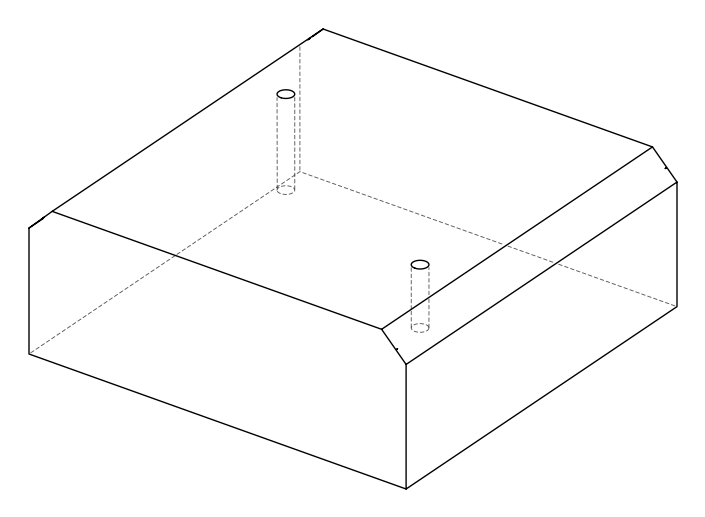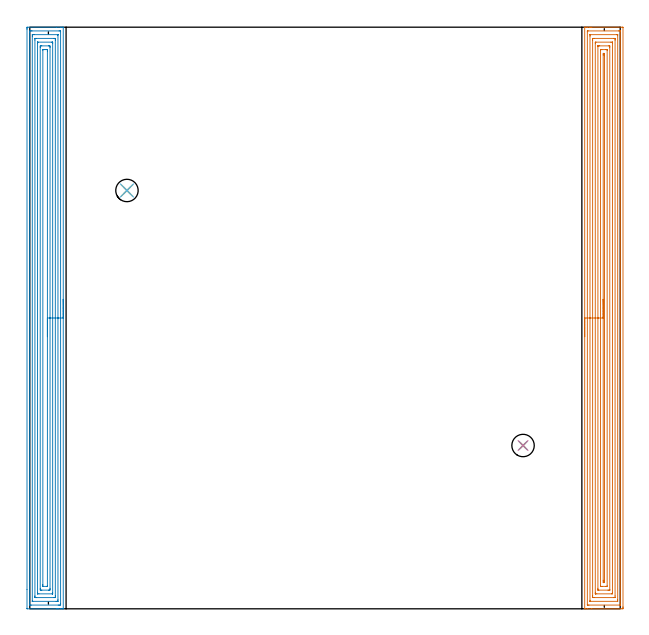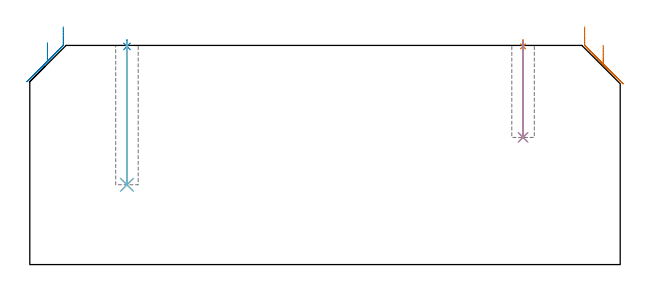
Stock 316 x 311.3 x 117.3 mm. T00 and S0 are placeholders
(PLAN: 8 operations, 5 tool changes, 39.1 min)
(1 SPOT_DRILL | STEP1POCKET | NXT0321_9005460120000 | 0.03 min | 2 mm3)
(2 SPOT_DRILL_1 | STEP1POCKET_1 | NXT0321_9005460120000 | 0.03 min | 1 mm3)
(3 DRILL_BLIND_HOLE_INTO_CENTER | STEP1POCKET | UGT0301_473 | 0.21 min | 2264 mm3)
(4 DRILL_TO_ENLARGE_BLIND_HOLE | STEP1POCKET | UGT0301_373 | 0.21 min | 3287 mm3)
(5 DRILL_BLIND_HOLE_INTO_CENTER_1 | STEP1POCKET_1 | UGT0301_473 | 0.31 min | 3472 mm3)
(6 DRILL_TO_ENLARGE_BLIND_HOLE_1 | STEP1POCKET_1 | UGT0301_373 | 0.31 min | 4945 mm3)
(7 AREA_MILL | FG_CHAMFER_SURFACE | UGT0205_001 | 20.17 min | 65412 mm3)
(8 AREA_MILL_1 | FG_CHAMFER_SURFACE_1 | UGT0205_001 | 17.8 min | 58572 mm3)
(TOOL NXT0321_9005460120000 | NC Spot Drill, 142deg, 12mm, Carbide, Uncoated | D12 PA142 FL30 Z2)
(TOOL UGT0301_473 | Carbide Drill 7.8 mm | D7.8 PA118 FL76 Z2)
(TOOL UGT0301_373 | Twist Drill Flat Bottom 12 mm | D12 PA180 FL101 Z2)
(TOOL UGT0205_001 | Chamfer Mill 20 x 3 x 45 deg. | D20 FL50 Z2)
(OP 1 SPOT_DRILL)
G17 G21 G94 G90
T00 M6
G54
G17 G0 G90 X264. Y87.4 S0 M3
G43 Z127.3 H0
G94 G81 G98 Z116.779 F250. R120.3
G80
M5
M2
(OP 2 SPOT_DRILL_1)
G17 G21 G94 G90
T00 M6
G54
G17 G0 G90 X52. Y223.9 S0 M3
G43 Z127.3 H0
G94 G81 G98 Z116.779 F250. R120.3
G80
M5
M2
(OP 3 DRILL_BLIND_HOLE_INTO_CENTER)
G17 G21 G94 G90
T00 M6
G54
G17 G0 G90 X264. Y87.4 S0 M3
G43 Z127.3 H0
G94 G81 G98 Z68.1 F250. R119.3
G80
M5
M2
(OP 4 DRILL_TO_ENLARGE_BLIND_HOLE)
G17 G21 G94 G90
T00 M6
G54
G17 G0 G90 X264. Y87.4 S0 M3
G43 Z127.3 H0
G94 G73 G98 Z68.1 F250. Q9.84 R119.3
G80
M5
M2
(OP 5 DRILL_BLIND_HOLE_INTO_CENTER_1)
G17 G21 G94 G90
T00 M6
G54
G17 G0 G90 X52. Y223.9 S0 M3
G43 Z127.3 H0
G94 G81 G98 Z42.7 F250. R119.3
G80
M5
M2
(OP 6 DRILL_TO_ENLARGE_BLIND_HOLE_1)
G17 G21 G94 G90
T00 M6
G54
G17 G0 G90 X52. Y223.9 S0 M3
G43 Z127.3 H0
G94 G73 G98 Z42.7 F250. Q10.657 R119.3
G80
M5
M2
(OP 7 AREA_MILL)
G17 G21 G94 G90
T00 M6
G54
G17 G0 G90 X297. Y145.65 S1061 M3
G43 Z127.3 H0
G94 G1 Y145.688 Z126.428 F250.
Y145.802 Z125.564
Y145.991 Z124.712
Y146.253 Z123.88
Y146.587 Z123.074
Y146.99 Z122.3
Y147.458 Z121.564
Y147.99 Z120.872
Y148.579 Z120.229
Y149.222 Z119.64
Y149.914 Z119.108
Y150.65 Z118.64
Y151.424 Z118.237
Y152.23 Z117.903
Y153.062 Z117.641
Y153.914 Z117.452
Y154.778 Z117.338
Y155.65 Z117.3
Y311.126
X297.003 Y311.291 Z117.288
X297.026 Y311.3 Z117.265
X297.396 Z116.903
X297.705 Z116.595
X298.394 Z115.901
X299.625 Z114.672
X300.166 Z114.129
X300.781 Z113.515
X316.991 Z97.306
X317.264 Y311.298 Z97.034
X317.492 Y311.29 Z96.806
X317.499 Y311.06 Z96.799
X317.5 Y1.001 Z96.8
X317.499 Y0.621 Z96.801
X317.495 Y0.113 Z96.803
X317.492 Y0.009 Z96.806
X316.991 Y0. Z97.306
X300.781 Z113.515
X298.394 Z115.901
X297.396 Z116.904
X297.025 Y0.008 Z117.267
X297.003 Y0.01 Z117.288
X297. Y0.174 Z117.3
Y155.65
X298.414 Z115.886
Y308.872
X298.415 Y309.111 Z115.885
X298.418 Y309.22 Z115.882
X298.421 Y309.272 Z115.879
X298.423 Y309.29 Z115.877
X298.472 Y309.292 Z115.828
X298.877 Y309.299 Z115.423
X315.22 Y309.3 Z99.08
X315.702 Y309.299 Z98.598
X315.954 Y309.294 Z98.346
X316.069 Y309.29 Z98.231
X316.079 Y309.285 Z98.221
X316.081 Y309.266 Z98.219
X316.084 Y309.216 Z98.216
X316.085 Y309.115 Z98.215
X316.086 Y308.912 Z98.214
Y2.428
X316.085 Y2.189 Z98.215
X316.083 Y2.08 Z98.217
X316.079 Y2.028 Z98.221
X316.077 Y2.01 Z98.223
X316.028 Y2.008 Z98.272
X315.623 Y2.001 Z98.677
X299.28 Y2. Z115.02
X298.798 Y2.001 Z115.502
X298.546 Y2.006 Z115.754
X298.431 Y2.01 Z115.869
X298.421 Y2.015 Z115.879
X298.419 Y2.034 Z115.881
X298.416 Y2.084 Z115.884
X298.415 Y2.185 Z115.885
X298.414 Y2.388 Z115.886
Y155.65
X299.828 Z114.472
X299.829 Y306.551 Z114.471
X299.831 Y307.105 Z114.469
X299.834 Y307.274 Z114.466
X299.835 Y307.287 Z114.465
X299.857 Y307.292 Z114.443
X299.908 Y307.297 Z114.392
X299.973 Y307.299 Z114.327
X314.142 Y307.3 Z100.158
X314.334 Y307.298 Z99.966
X314.527 Y307.294 Z99.773
X314.654 Y307.29 Z99.646
X314.665 Y307.278 Z99.635
X314.668 Y307.259 Z99.632
X314.67 Y307.218 Z99.63
X314.671 Y307.105 Z99.629
X314.672 Y306.765 Z99.628
X314.671 Y4.749 Z99.629
X314.669 Y4.195 Z99.631
X314.666 Y4.026 Z99.634
X314.665 Y4.013 Z99.635
X314.643 Y4.008 Z99.657
X314.592 Y4.003 Z99.708
X314.527 Y4.001 Z99.773
X300.166 Z114.134
X299.973 Y4.004 Z114.327
X299.845 Y4.01 Z114.455
X299.834 Y4.013 Z114.466
X299.832 Y4.018 Z114.468
X299.83 Y4.04 Z114.47
X299.828 Y4.535 Z114.472
Y155.65
X301.243 Z113.057
Y304.424
X301.244 Y305.123 Z113.056
X301.247 Y305.224 Z113.053
X301.249 Y305.278 Z113.051
X301.287 Y305.29 Z113.013
X301.503 Y305.294 Z112.797
X301.937 Y305.3 Z112.363
X312.581 Z101.719
X313.002 Y305.295 Z101.298
X313.211 Y305.29 Z101.089
X313.251 Y305.284 Z101.049
X313.254 Y305.248 Z101.046
X313.255 Y305.188 Z101.045
X313.257 Y304.618 Z101.043
Y304.424
Y6.875
X313.256 Y6.177 Z101.044
X313.253 Y6.076 Z101.047
X313.251 Y6.022 Z101.049
X313.213 Y6.01 Z101.087
X312.997 Y6.006 Z101.303
X312.563 Y6. Z101.737
X301.919 Z112.381
X301.498 Y6.005 Z112.802
X301.289 Y6.01 Z113.011
X301.249 Y6.016 Z113.051
X301.246 Y6.052 Z113.054
X301.245 Y6.112 Z113.055
X301.243 Y6.682 Z113.057
Y6.875
Y155.65
X302.657 Z111.643
Y302.804
X302.659 Y302.971 Z111.641
X302.665 Y303.29 Z111.635
X302.822 Y303.295 Z111.478
X303.052 Y303.299 Z111.248
X311.021 Y303.3 Z103.279
X311.678 Y303.298 Z102.622
X311.771 Y303.296 Z102.529
X311.827 Y303.29 Z102.473
X311.836 Y303.285 Z102.464
X311.839 Y303.233 Z102.461
X311.842 Y303.138 Z102.458
X311.843 Y302.804 Z102.457
Y302.637
Y8.496
X311.841 Y8.329 Z102.459
X311.835 Y8.01 Z102.465
X311.678 Y8.005 Z102.622
X311.448 Y8.001 Z102.852
X303.479 Y8. Z110.821
X302.822 Y8.002 Z111.478
X302.729 Y8.004 Z111.571
X302.673 Y8.01 Z111.627
X302.664 Y8.015 Z111.636
X302.661 Y8.067 Z111.639
X302.658 Y8.162 Z111.642
X302.657 Y8.829 Z111.643
Y155.65
X304.071 Z110.229
Y301.114
X304.073 Y301.245 Z110.227
X304.075 Y301.277 Z110.225
X304.077 Y301.287 Z110.223
X304.086 Y301.29 Z110.214
X304.15 Y301.297 Z110.15
X304.593 Y301.299 Z109.707
X305.033 Y301.3 Z109.267
X309.907 Y301.299 Z104.393
X310.351 Y301.296 Z103.949
X310.416 Y301.29 Z103.884
X310.422 Y301.224 Z103.878
X310.426 Y300.85 Z103.874
X310.428 Y300.324 Z103.872
X310.429 Y10.186 Z103.871
X310.427 Y10.054 Z103.873
X310.425 Y10.023 Z103.875
X310.423 Y10.013 Z103.877
X310.414 Y10.01 Z103.886
X310.35 Y10.003 Z103.95
X309.907 Y10.001 Z104.393
X309.467 Y10. Z104.833
X304.593 Y10.001 Z109.707
X304.149 Y10.004 Z110.151
X304.084 Y10.01 Z110.216
X304.078 Y10.076 Z110.222
X304.074 Y10.45 Z110.226
X304.072 Y10.976 Z110.228
X304.071 Y155.65 Z110.229
X305.485 Z108.815
Y299.063
X305.492 Y299.275 Z108.808
X305.895 Y299.291 Z108.405
X306.132 Y299.298 Z108.168
X308.136 Y299.3 Z106.164
X308.787 Y299.299 Z105.513
X308.918 Y299.295 Z105.382
X308.942 Y299.291 Z105.358
X309.008 Y299.273 Z105.292
X309.014 Y299.07 Z105.286
X309.015 Y299.063 Z105.285
Y12.237
X309.008 Y12.025 Z105.292
X308.605 Y12.009 Z105.695
X308.368 Y12.002 Z105.932
X306.364 Y12. Z107.936
X305.713 Y12.001 Z108.587
X305.582 Y12.005 Z108.718
X305.558 Y12.009 Z108.742
X305.492 Y12.027 Z108.808
X305.485 Y12.23 Z108.815
Y12.237
Y155.65
X306.9 Z107.4
Y296.383
X306.901 Y296.735 Z107.399
X306.907 Y297.276 Z107.393
X307.228 Y297.299 Z107.072
X307.25 Y297.298 Z107.05
X307.593 Y297.276 Z106.707
X307.598 Y296.925 Z106.702
X307.6 Y296.383 Z106.7
Y296.029
Y14.917
X307.599 Y14.565 Z106.701
X307.593 Y14.024 Z106.707
X307.272 Y14.001 Z107.028
X307.25 Y14.002 Z107.05
X306.907 Y14.024 Z107.393
X306.902 Y14.375 Z107.398
X306.9 Y14.917 Z107.4
Y15.271
Y155.65
Y156.522 Z107.439
Y157.386 Z107.552
Y158.238 Z107.741
Y159.07 Z108.004
Y159.876 Z108.337
Y160.65 Z108.74
Y161.386 Z109.209
Y162.078 Z109.74
Y162.721 Z110.329
Y163.31 Z110.973
Y163.842 Z111.665
Y164.31 Z112.4
Y164.713 Z113.174
Y165.047 Z113.98
Y165.309 Z114.812
Y165.498 Z115.664
Y165.612 Z116.529
Y165.65 Z117.4
G0 Z127.3
M5
M2
(OP 8 AREA_MILL_1)
G17 G21 G94 G90
T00 M6
G54
G17 G0 G90 X17.9 Y165.65 S1061 M3
G43 Z127.3 H0
G94 G1 Y165.612 Z126.428 F250.
Y165.498 Z125.563
Y165.309 Z124.712
Y165.047 Z123.88
Y164.713 Z123.074
Y164.31 Z122.3
Y163.841 Z121.564
Y163.31 Z120.872
Y162.721 Z120.229
Y162.078 Z119.639
Y161.386 Z119.108
Y160.65 Z118.64
Y159.876 Z118.237
Y159.07 Z117.903
Y158.238 Z117.641
Y157.386 Z117.452
Y156.522 Z117.338
Y155.65 Z117.3
Y0.174
X17.898 Y0.007 Z117.289
X17.897 Y0.005 Z117.288
X17.551 Y0. Z116.951
X17.257 Z116.657
X16.571 Z115.966
X15.347 Z114.744
X14.809 Z114.203
X14.197 Z113.592
X-1.323 Y0.001 Z98.075
X-1.492 Y0.01 Z97.906
X-1.499 Y0.18 Z97.899
X-1.5 Y10.296 Z97.9
Y310.24
X-1.499 Y310.679 Z97.901
X-1.495 Y311.128 Z97.903
X-1.492 Y311.29 Z97.906
X-1.052 Y311.3 Z98.345
X14.197 Z113.592
X16.571 Z115.966
X17.257 Z116.657
X17.552 Z116.951
X17.897 Y311.295 Z117.288
X17.898 Y311.293 Z117.289
X17.9 Y311.126 Z117.3
Y155.65
X16.486 Z115.886
X16.485 Y2.495 Z115.885
X16.484 Y2.408 Z115.884
X16.479 Y2.014 Z115.879
X16.088 Y2.004 Z115.488
X15.69 Y2.001 Z115.09
X15.211 Y2. Z114.611
X0.71 Y2.001 Z100.11
X0.227 Y2.004 Z99.627
X0.013 Y2.01 Z99.413
X-0.079 Y2.039 Z99.321
X-0.084 Y2.32 Z99.316
X-0.085 Y2.408 Z99.315
Y308.805
X-0.084 Y308.892 Z99.316
X-0.079 Y309.286 Z99.321
X0.312 Y309.296 Z99.712
X0.71 Y309.299 Z100.11
X1.189 Y309.3 Z100.589
X15.69 Y309.299 Z115.09
X16.173 Y309.296 Z115.573
X16.387 Y309.29 Z115.787
X16.479 Y309.261 Z115.879
X16.484 Y308.98 Z115.884
X16.485 Y308.892 Z115.885
X16.486 Y155.65 Z115.886
X15.071 Z114.471
Y4.823
X15.067 Y4.195 Z114.467
X15.064 Y4.063 Z114.464
X15.059 Y4.009 Z114.459
X14.997 Y4.004 Z114.397
X14.809 Y4.002 Z114.209
X14.12 Y4. Z113.52
X1.591 Y4.001 Z100.991
X1.399 Y4.003 Z100.799
X1.345 Y4.006 Z100.745
X1.334 Y4.01 Z100.734
X1.332 Y4.014 Z100.732
X1.33 Y4.035 Z100.73
X1.329 Y4.106 Z100.729
Y4.195
Y306.477
X1.333 Y307.105 Z100.733
X1.336 Y307.237 Z100.736
X1.341 Y307.291 Z100.741
X1.403 Y307.296 Z100.803
X1.591 Y307.298 Z100.991
X2.28 Y307.3 Z101.68
X14.809 Y307.299 Z114.209
X15.001 Y307.297 Z114.401
X15.055 Y307.294 Z114.455
X15.066 Y307.29 Z114.466
X15.068 Y307.286 Z114.468
X15.07 Y307.265 Z114.47
X15.071 Y307.194 Z114.471
Y307.105
Y155.65
X13.657 Z113.057
Y6.875
X13.655 Y6.258 Z113.055
X13.652 Y6.05 Z113.052
X13.651 Y6.02 Z113.051
X13.638 Y6.01 Z113.038
X13.586 Y6.006 Z112.986
X13.478 Y6.003 Z112.878
X13.046 Y6. Z112.446
X3.354 Z102.754
X2.92 Y6.002 Z102.32
X2.816 Y6.004 Z102.216
X2.765 Y6.01 Z102.165
X2.749 Y6.013 Z102.149
X2.748 Y6.029 Z102.148
X2.745 Y6.134 Z102.145
X2.743 Y6.601 Z102.143
Y6.875
Y304.425
X2.745 Y305.042 Z102.145
X2.748 Y305.25 Z102.148
X2.749 Y305.28 Z102.149
X2.762 Y305.29 Z102.162
X2.814 Y305.294 Z102.214
X2.922 Y305.297 Z102.322
X3.354 Y305.3 Z102.754
X13.046 Z112.446
X13.48 Y305.298 Z112.88
X13.584 Y305.295 Z112.984
X13.635 Y305.29 Z113.035
X13.651 Y305.287 Z113.051
X13.652 Y305.271 Z113.052
X13.655 Y305.166 Z113.055
X13.657 Y304.699 Z113.057
Y304.425
Y155.65
X12.243 Z111.643
Y8.505
X12.241 Y8.347 Z111.641
X12.236 Y8.033 Z111.636
X12.231 Y8.008 Z111.631
X12.225 Y8.005 Z111.625
X12.206 Y8.002 Z111.606
X12.165 Y8.001 Z111.565
X11.937 Y8. Z111.337
X4.888 Z104.288
X4.235 Y8.003 Z103.635
X4.192 Y8.006 Z103.592
X4.171 Y8.009 Z103.571
X4.164 Y8.023 Z103.564
X4.162 Y8.11 Z103.562
X4.158 Y8.426 Z103.558
X4.157 Y8.741 Z103.557
Y302.795
X4.159 Y302.953 Z103.559
X4.164 Y303.267 Z103.564
X4.169 Y303.292 Z103.569
X4.175 Y303.294 Z103.575
X4.194 Y303.298 Z103.594
X4.235 Y303.299 Z103.635
X4.463 Y303.3 Z103.863
X11.512 Z110.912
X12.165 Y303.296 Z111.565
X12.208 Y303.294 Z111.608
X12.229 Y303.291 Z111.629
X12.236 Y303.276 Z111.636
X12.238 Y303.189 Z111.638
X12.242 Y302.874 Z111.642
X12.243 Y302.716 Z111.643
Y302.637
Y155.65
X10.829 Z110.229
Y10.911
X10.826 Y10.45 Z110.226
X10.822 Y10.025 Z110.222
X10.403 Y10.009 Z109.803
X9.964 Y10.001 Z109.364
X6.44 Z105.84
X5.997 Y10.01 Z105.397
X5.578 Y10.027 Z104.978
X5.573 Y10.45 Z104.973
X5.571 Y10.881 Z104.971
Y300.389
X5.573 Y300.85 Z104.973
X5.578 Y301.275 Z104.978
X5.997 Y301.291 Z105.397
X6.436 Y301.299 Z105.836
X9.96 Z109.36
X10.403 Y301.29 Z109.803
X10.822 Y301.273 Z110.222
X10.827 Y300.85 Z110.227
X10.829 Y300.419 Z110.229
Y155.65
X9.415 Z108.815
X9.414 Y12.237 Z108.814
X9.413 Y12.041 Z108.813
X9.411 Y12.018 Z108.811
X9.409 Y12.013 Z108.809
X9.387 Y12.01 Z108.787
X9.263 Y12.003 Z108.663
X9.107 Y12.001 Z108.507
X8.874 Y12. Z108.274
X7.111 Y12.001 Z106.511
X7.033 Y12.004 Z106.433
X7.01 Y12.007 Z106.41
X6.992 Y12.013 Z106.392
X6.99 Y12.046 Z106.39
X6.987 Y12.127 Z106.387
X6.986 Y12.237 Z106.386
X6.985 Y13.022 Z106.385
X6.986 Y299.063 Z106.386
X6.987 Y299.259 Z106.387
X6.989 Y299.282 Z106.389
X6.991 Y299.287 Z106.391
X7.013 Y299.29 Z106.413
X7.137 Y299.297 Z106.537
X7.293 Y299.299 Z106.693
X7.526 Y299.3 Z106.926
X8.641 Z108.041
X9.289 Y299.299 Z108.689
X9.366 Y299.296 Z108.766
X9.39 Y299.293 Z108.79
X9.408 Y299.287 Z108.808
X9.41 Y299.254 Z108.81
X9.413 Y299.173 Z108.813
X9.414 Y299.063 Z108.814
X9.415 Y298.278 Z108.815
Y155.65
Y154.778 Z108.853
Y153.913 Z108.967
Y153.062 Z109.155
Y152.23 Z109.418
Y151.424 Z109.752
Y150.65 Z110.154
Y149.914 Z110.623
Y149.222 Z111.154
Y148.579 Z111.744
Y147.99 Z112.387
Y147.458 Z113.079
Y146.99 Z113.815
Y146.587 Z114.588
Y146.253 Z115.394
Y145.991 Z116.226
Y145.802 Z117.078
Y145.688 Z117.943
Y145.65 Z118.815
G0 Z127.3
M5
M2
